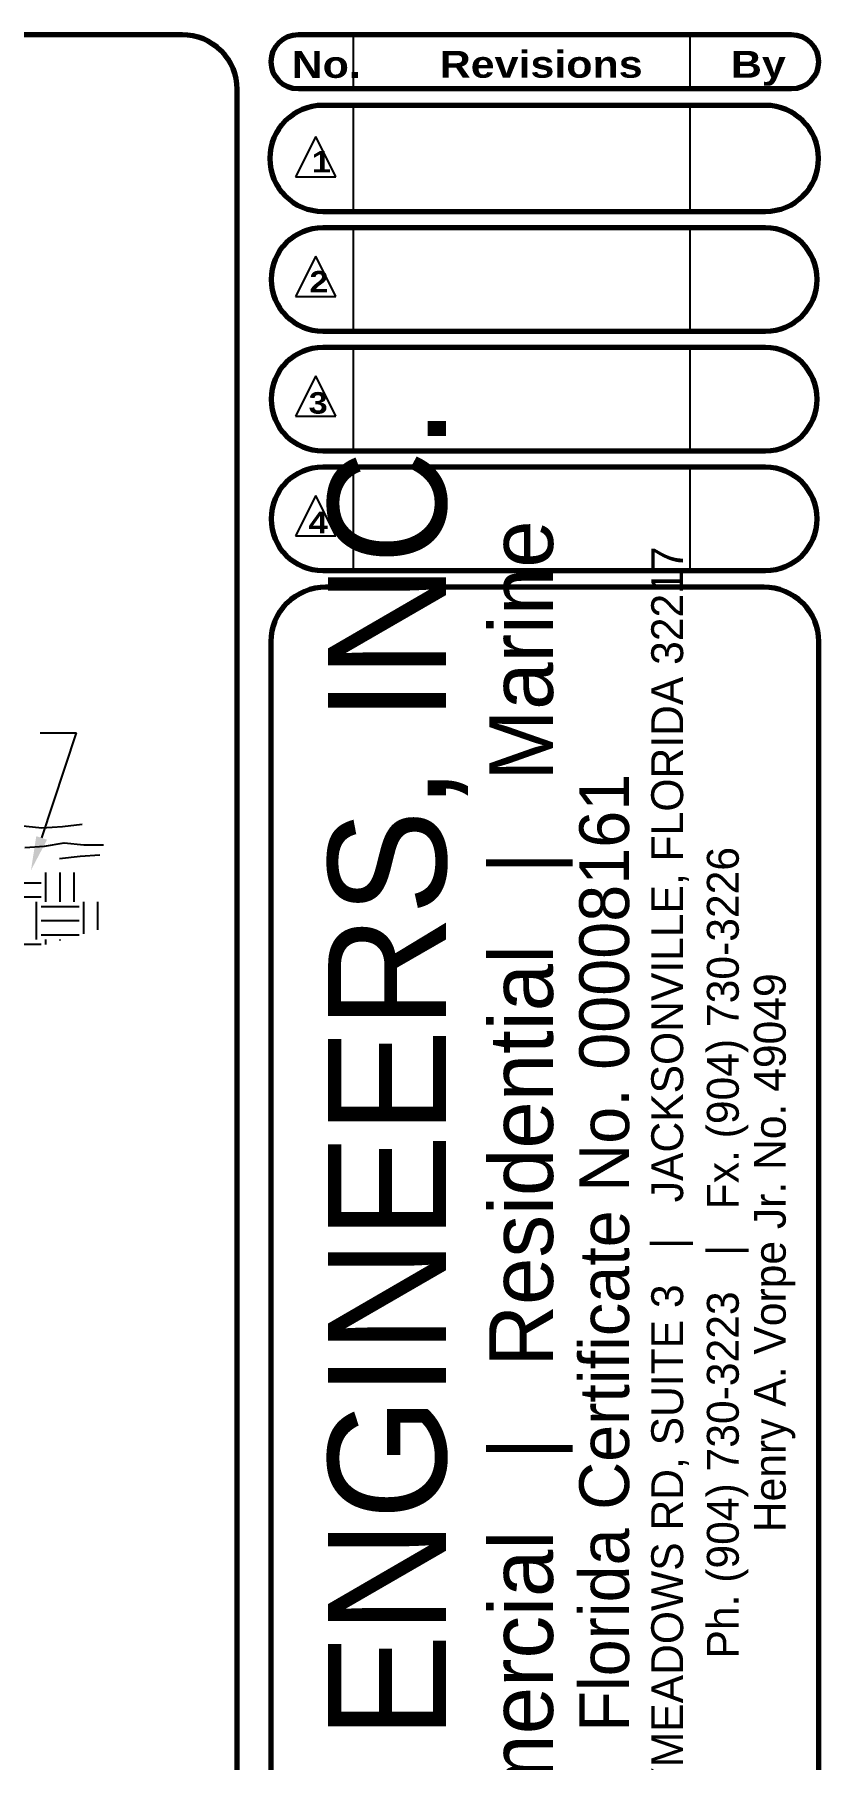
# Paper-space layout 'ESC' of a CAD drawing. Header units: feet, sheet in inches. Extents: x -1.2 to 33.8, y 0.1 to 22.9.
# Drawn here: x 30.95 to 33.78, y 16.66 to 22.9 of the extents above; entities that cross this region are included whole.
import ezdxf
from ezdxf.enums import TextEntityAlignment as Align

# ---------------------------------------------------------------- set-up
doc = ezdxf.new("R2010")
doc.units = ezdxf.units.FT
doc.header["$MEASUREMENT"] = 0
doc.layers.add('Border', color=118, linetype='Continuous', lineweight=70)
doc.layers.add('TBLK', color=7, linetype='Continuous')
doc.styles.add('AVA LOGO', font='')
doc.styles.add('ROMAND', font='ariblk.ttf')
doc.styles.get('AVA LOGO').set_extended_font_data('Agency FB')

# ---------------------------------------------------------------- blocks, each defined once
blk = doc.blocks.new('ESC DET')
at = {"layer": 'TBLK'}
for p, q in [((32.6189, 20.8811), (32.7503, 20.8811)), ((32.6248, 20.5015), (32.7503, 20.8811)), ((32.5458, 20.5467), (32.625, 20.5386)), ((32.625, 20.5386), (32.7001, 20.5429)), ((32.7001, 20.5429), (32.771, 20.5511)), ((32.5641, 20.4674), (32.6351, 20.4717)), ((32.6351, 20.4717), (32.706, 20.4842)), ((32.706, 20.4842), (32.7769, 20.476)), ((32.7769, 20.476), (32.8478, 20.476)), ((32.6894, 20.4273), (32.7645, 20.4359)), ((32.7645, 20.4359), (32.8354, 20.4398)), ((32.6401, 20.2708), (32.6401, 20.3761)), ((32.6915, 20.2708), (32.6915, 20.3761)), ((32.7428, 20.2708), (32.7428, 20.3761)), ((32.4862, 20.3392), (32.623, 20.3392)), ((32.4862, 20.2879), (32.623, 20.2879)), ((32.6059, 20.134), (32.6059, 20.2708)), ((32.623, 20.2537), (32.7599, 20.2537)), ((32.777, 20.1542), (32.777, 20.2708)), ((32.8283, 20.1685), (32.8283, 20.2708)), ((32.623, 20.2024), (32.7599, 20.2024)), ((32.4862, 20.1169), (32.623, 20.1169)), ((32.623, 20.1511), (32.7599, 20.1511)), ((32.6401, 20.1162), (32.6401, 20.134)), ((32.6915, 20.1305), (32.6915, 20.134))]:
    blk.add_line(p, q, dxfattribs=at)
blk.add_solid([(32.6443, 20.4951), (32.6053, 20.508), (32.5861, 20.3846)], dxfattribs=at)
blk = doc.blocks.new('A$Ca8f96253')
for p, q in [((33.2237, 11.2131), (33.2237, 11.4103)), ((34.4419, 11.2131), (34.4419, 11.4103)), ((33.2237, 10.7703), (33.2237, 11.1538)), ((34.4419, 10.7703), (34.4419, 11.1538)), ((33.0876, 11.041), (33.0147, 10.8953)), ((33.1605, 10.8953), (33.0876, 11.041)), ((33.0147, 10.8953), (33.1605, 10.8953)), ((33.2237, 10.3374), (33.2237, 10.7109)), ((34.4419, 10.3374), (34.4419, 10.7109)), ((33.0876, 10.6081), (33.0147, 10.4623)), ((33.1605, 10.4623), (33.0876, 10.6081)), ((33.0147, 10.4623), (33.1605, 10.4623)), ((33.2237, 9.9044), (33.2237, 10.278)), ((34.4419, 9.9044), (34.4419, 10.278)), ((33.0876, 10.1751), (33.0147, 10.0294)), ((33.1605, 10.0294), (33.0876, 10.1751)), ((33.0147, 10.0294), (33.1605, 10.0294)), ((33.2237, 9.4715), (33.2237, 9.8451)), ((34.4419, 9.4715), (34.4419, 9.8438)), ((33.0876, 9.7422), (33.0147, 9.5964)), ((33.1605, 9.5964), (33.0876, 9.7422)), ((33.0147, 9.5964), (33.1605, 9.5964))]:
    blk.add_line(p, q)
at = {"layer": 'Border'}
for points in [[(32.8026, 11.2123), (32.8026, -11.2123, -0.414214), (32.6047, -11.4103), (1.4979, -11.4103, -0.414214), (1.3, -11.2123), (1.3, 11.2123, -0.414214), (1.4979, 11.4103), (32.6047, 11.4103, -0.414214)], [(33.0249, 11.2131, -1), (33.0249, 11.4103), (34.8069, 11.4103, -1), (34.8069, 11.2131)], [(33.1131, 10.7703), (34.7138, 10.7703, 1), (34.7138, 11.1538), (33.1131, 11.1538, 1)], [(33.1131, 10.7109, 1), (33.1131, 10.3374), (34.7138, 10.3374, 1), (34.7138, 10.7109)], [(33.1131, 10.278, 1), (33.1131, 9.9044), (34.7138, 9.9044, 1), (34.7138, 10.278)], [(34.7138, 9.8451), (33.1131, 9.8451, 1), (33.1131, 9.4715), (34.7138, 9.4715, 1)], [(32.9263, 9.2142, -0.414214), (33.1242, 9.4121), (34.7076, 9.4121, -0.414214), (34.9055, 9.2142), (34.9055, 3.1445, -0.414214), (34.7076, 2.9466), (33.1242, 2.9466, -0.414214), (32.9263, 3.1445)]]:
    blk.add_lwpolyline(points, format="xyb", close=True, dxfattribs=at)
at = {"style": 'ROMAND'}
for s, height, p in [('Revisions', 0.09716, (33.5358, 11.2538)), ('No.', 0.09716, (33.0004, 11.2533)), ('By', 0.09716, (34.5886, 11.2539)), ('1', 0.0777, (33.0734, 10.9113)), ('2', 0.0777, (33.0647, 10.477)), ('3', 0.0777, (33.0618, 10.0389)), ('4', 0.0777, (33.0618, 9.606))]:
    blk.add_text(s, height=height, dxfattribs=at).set_placement(p)
at = {"style": 'AVA LOGO'}
for s, height, p in [('AVA ENGINEERS, INC.', 0.4268, (33.5591, 7.0036)), ('Commercial   |   Residential   |   Marine', 0.230472, (33.9454, 7.0036)), ('4201 BAYMEADOWS RD, SUITE 3   |   JACKSONVILLE, FLORIDA 32217', 0.115236, (34.416, 7.0036)), ('Florida Certificate No. 00008161', 0.18, (34.2205, 7.0036)), ('Ph. (904) 730-3223   |   Fx. (904) 730-3226', 0.115236, (34.6172, 7.0036)), ('Henry A. Vorpe Jr. No. 49049', 0.115236, (34.787, 7.0036))]:
    blk.add_text(s, height=height, rotation=90, dxfattribs=at).set_placement(p, align=Align.CENTER)

psp = doc.layouts.new('ESC')

# ---------------------------------------------------------------- block references
psp.add_blockref('ESC DET', (-1.6527, -0.5087))
at = {"layer": 'TBLK'}
psp.add_blockref('A$Ca8f96253', (-1.1245, 11.4887), dxfattribs=at)

doc.saveas('drawing.dxf')
